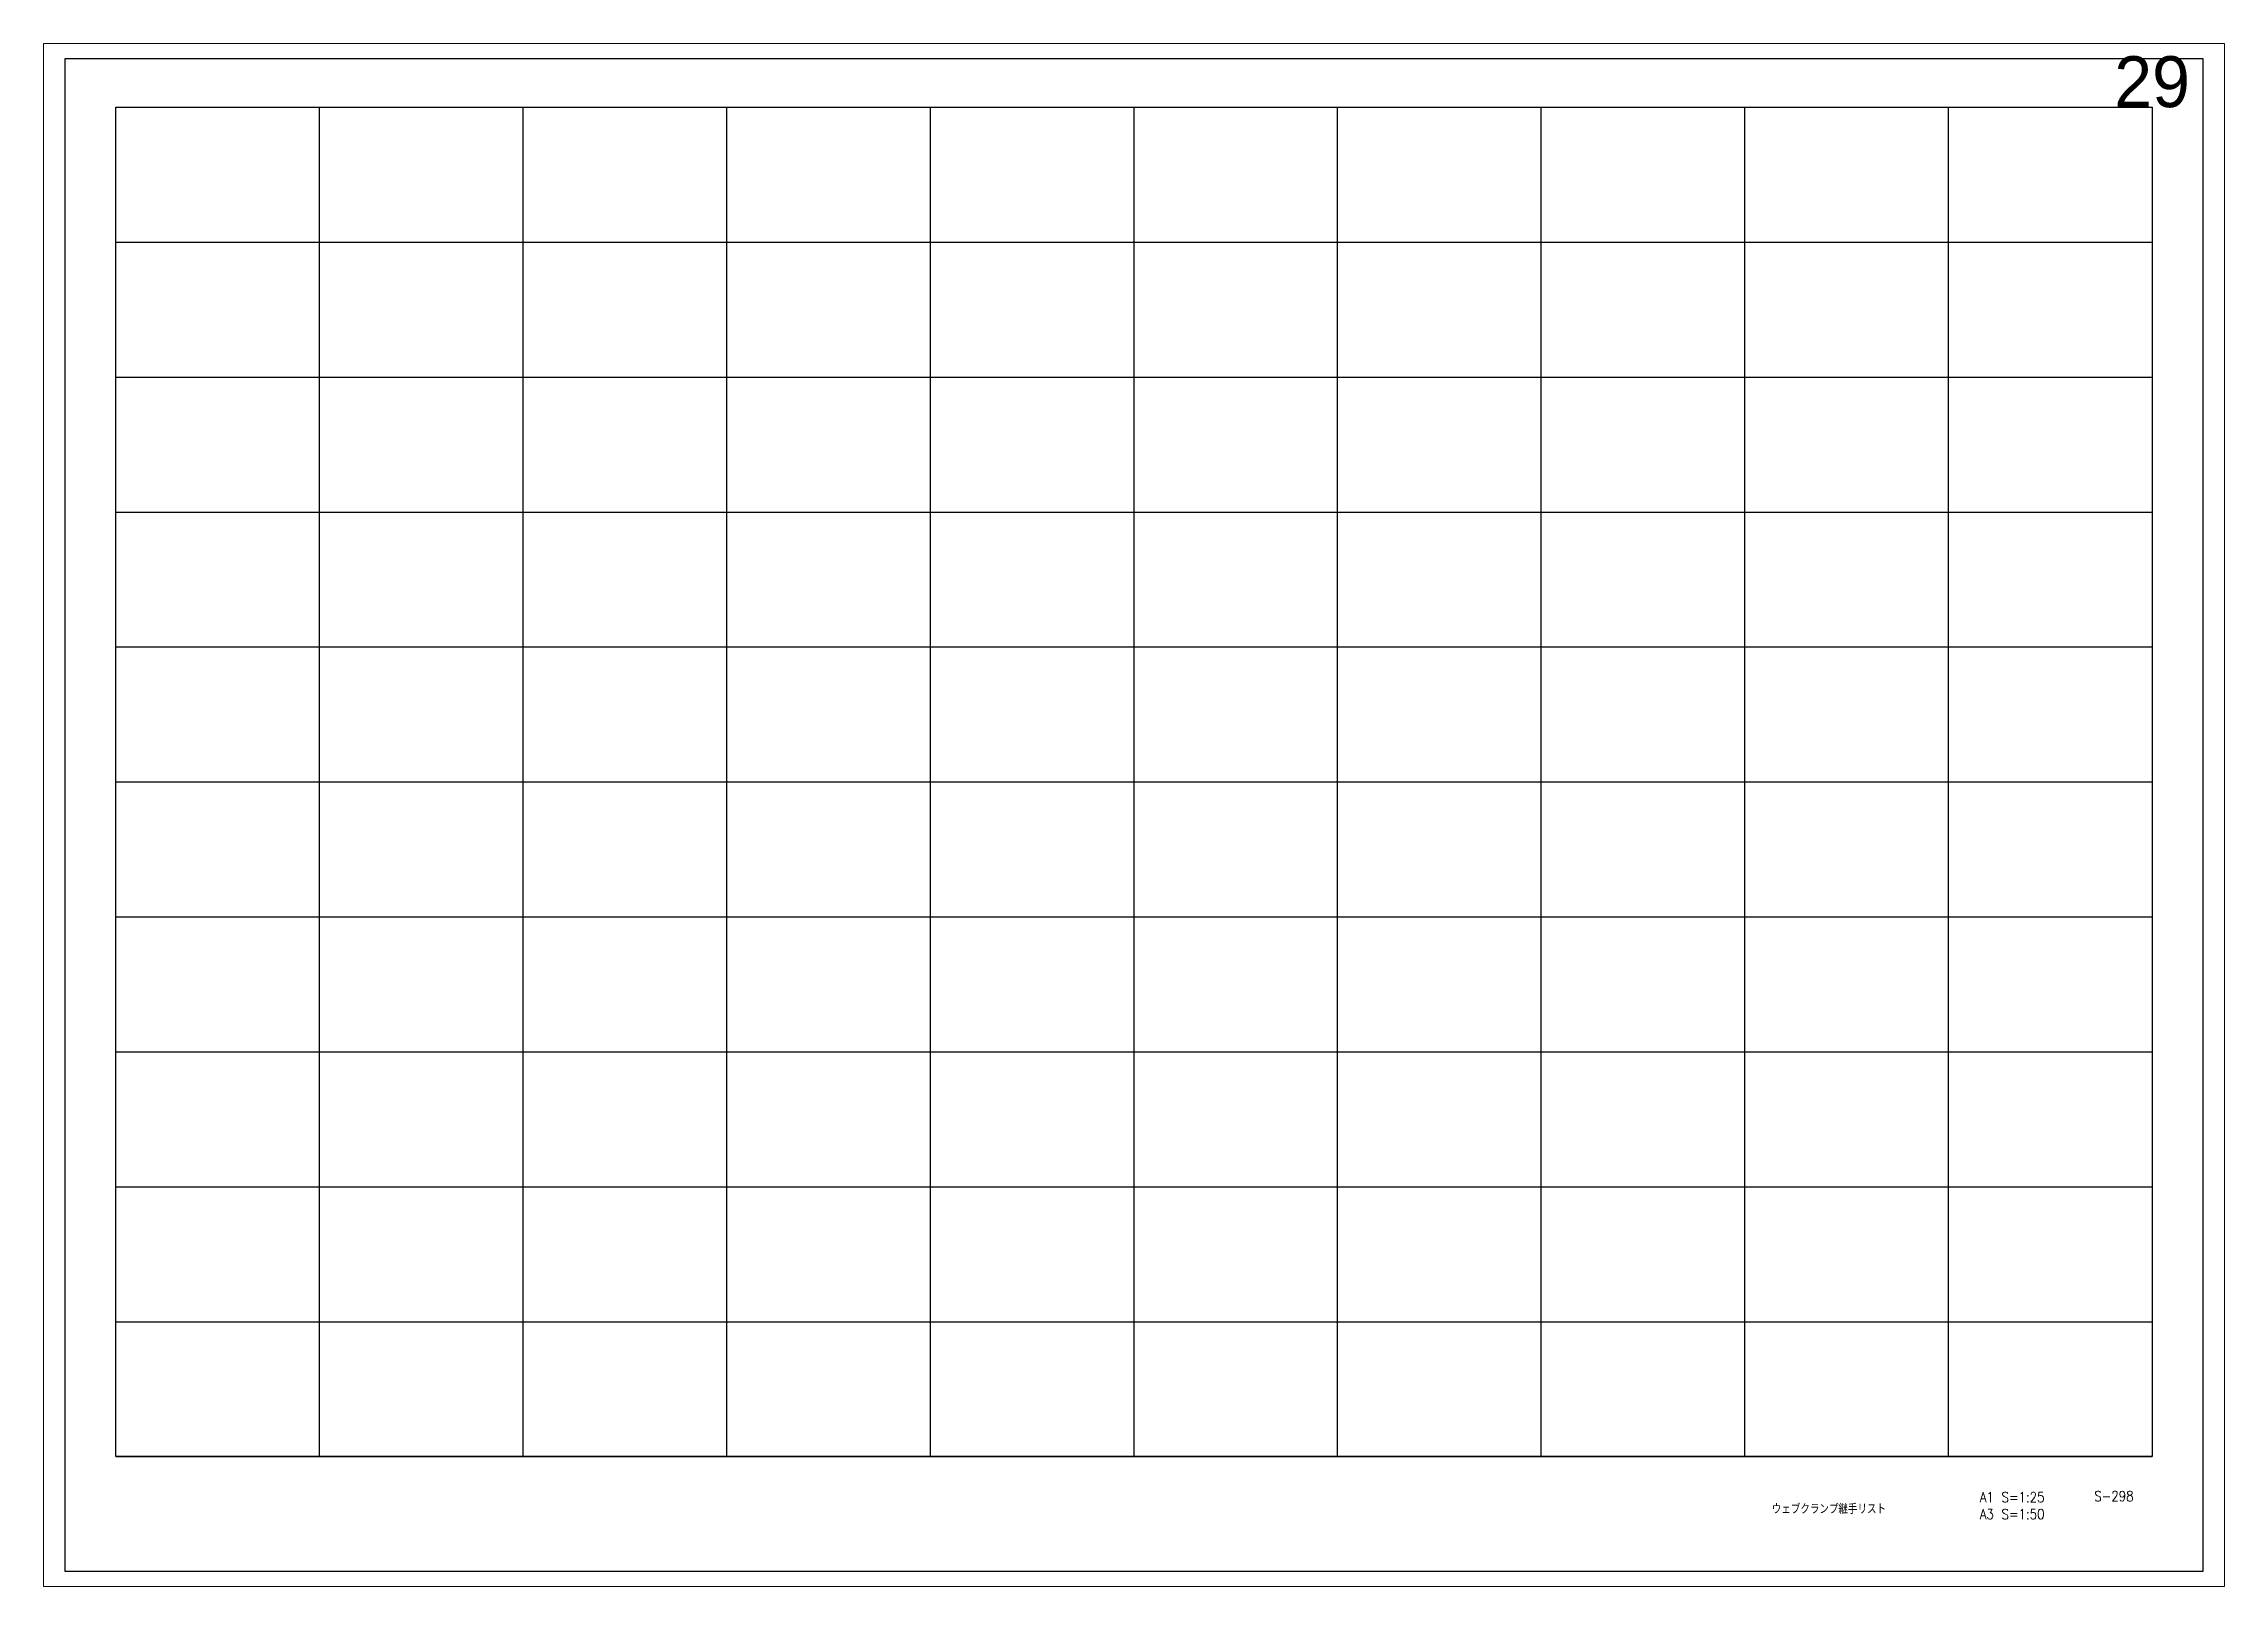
# Paper-space layout '39' of a CAD drawing. Extents: x -23 to 863, y -16 to 610.
# The model-space entities are those that its viewports show. They can reach past a viewport. Long polylines and large blocks are cut down to what shows.
import ezdxf
from ezdxf.enums import TextEntityAlignment as Align

# ---------------------------------------------------------------- set-up
doc = ezdxf.new("R2010")
doc.units = 0
doc.header["$MEASUREMENT"] = 0
doc.layers.get('Defpoints').update_dxf_attribs({"color": 251, "linetype": 'CONTINUOUS'})
doc.layers.add('99_レイアウト枠', color=251, linetype='CONTINUOUS', plot=False)
doc.layers.add('99_頁番号', color=6, linetype='CONTINUOUS')
doc.styles.add('DRACAD', font='txt', dxfattribs={"width": 0.85, "bigfont": 'extfont2'})
doc.styles.get("Standard").update_dxf_attribs({"font": 'Osaka.ttc'})

msp = doc.modelspace()

# ---------------------------------------------------------------- linework, layer by layer
at = {"layer": '99_レイアウト枠'}
for p, q in [((1086000, -1796700), (1086000, -1637700)), ((1110000, -1796700), (1110000, -1637700)), ((1134000, -1796700), (1134000, -1637700)), ((1158000, -1796700), (1158000, -1637700)), ((1182000, -1796700), (1182000, -1637700)), ((1206000, -1796700), (1206000, -1637700)), ((1229999.99994, -1796700), (1229999.99994, -1637700)), ((1253999.99994, -1796700), (1253999.99994, -1637700)), ((1277999.99994, -1796700), (1277999.99994, -1637700)), ((1301999.99994, -1796700), (1301999.99994, -1637700)), ((1086000, -1653600), (1325999.99989, -1653600)), ((1086000, -1669500), (1325999.99989, -1669500)), ((1086000, -1685400), (1325999.99989, -1685400)), ((1086000, -1701300), (1325999.99989, -1701300)), ((1086000, -1717200), (1325999.99989, -1717200)), ((1086000, -1733100), (1325999.99989, -1733100)), ((1086000, -1749000), (1325999.99989, -1749000)), ((1086000, -1764900), (1325999.99989, -1764900)), ((1086000, -1780800), (1325999.99989, -1780800)), ((1086000, -1796700), (1325999.99989, -1796700))]:
    msp.add_line(p, q, dxfattribs=at)
for points in [[(1080000, -1810200), (1332000, -1810200), (1332000, -1632000), (1080000, -1632000)], [(1086000, -1637700), (1325999.99989, -1637700), (1325999.99989, -1796700), (1086000, -1796700)]]:
    msp.add_lwpolyline(points, close=True, dxfattribs=at)

# ---------------------------------------------------------------- texts
msp.add_text('29', height=6000, dxfattribs=at).set_placement((1325999.99989, -1637700), align=Align.CENTER)
at = {"layer": '99_頁番号', "char_height": 1200, "attachment_point": 5, "style": 'DRACAD'}
for s, insert in [('A1 S=1:25^JA3 S=1:50', (1309499.99989, -1802472.95597)), ('{S-298}', (1321499.99989, -1801350)), ('{  ウェブクランプ継手リスト  }', (1286999.99989, -1802850))]:
    msp.add_mtext(s, dxfattribs=dict(at, insert=insert))

psp = doc.layouts.new('39')

# ---------------------------------------------------------------- viewports
at = {"layer": 'Defpoints'}
psp.add_viewport(center=(420, 297), size=(885.46, 626.16), view_center_point=(1206000, -1721100), view_height=181768.8831166, dxfattribs=at)

doc.saveas('drawing.dxf')
